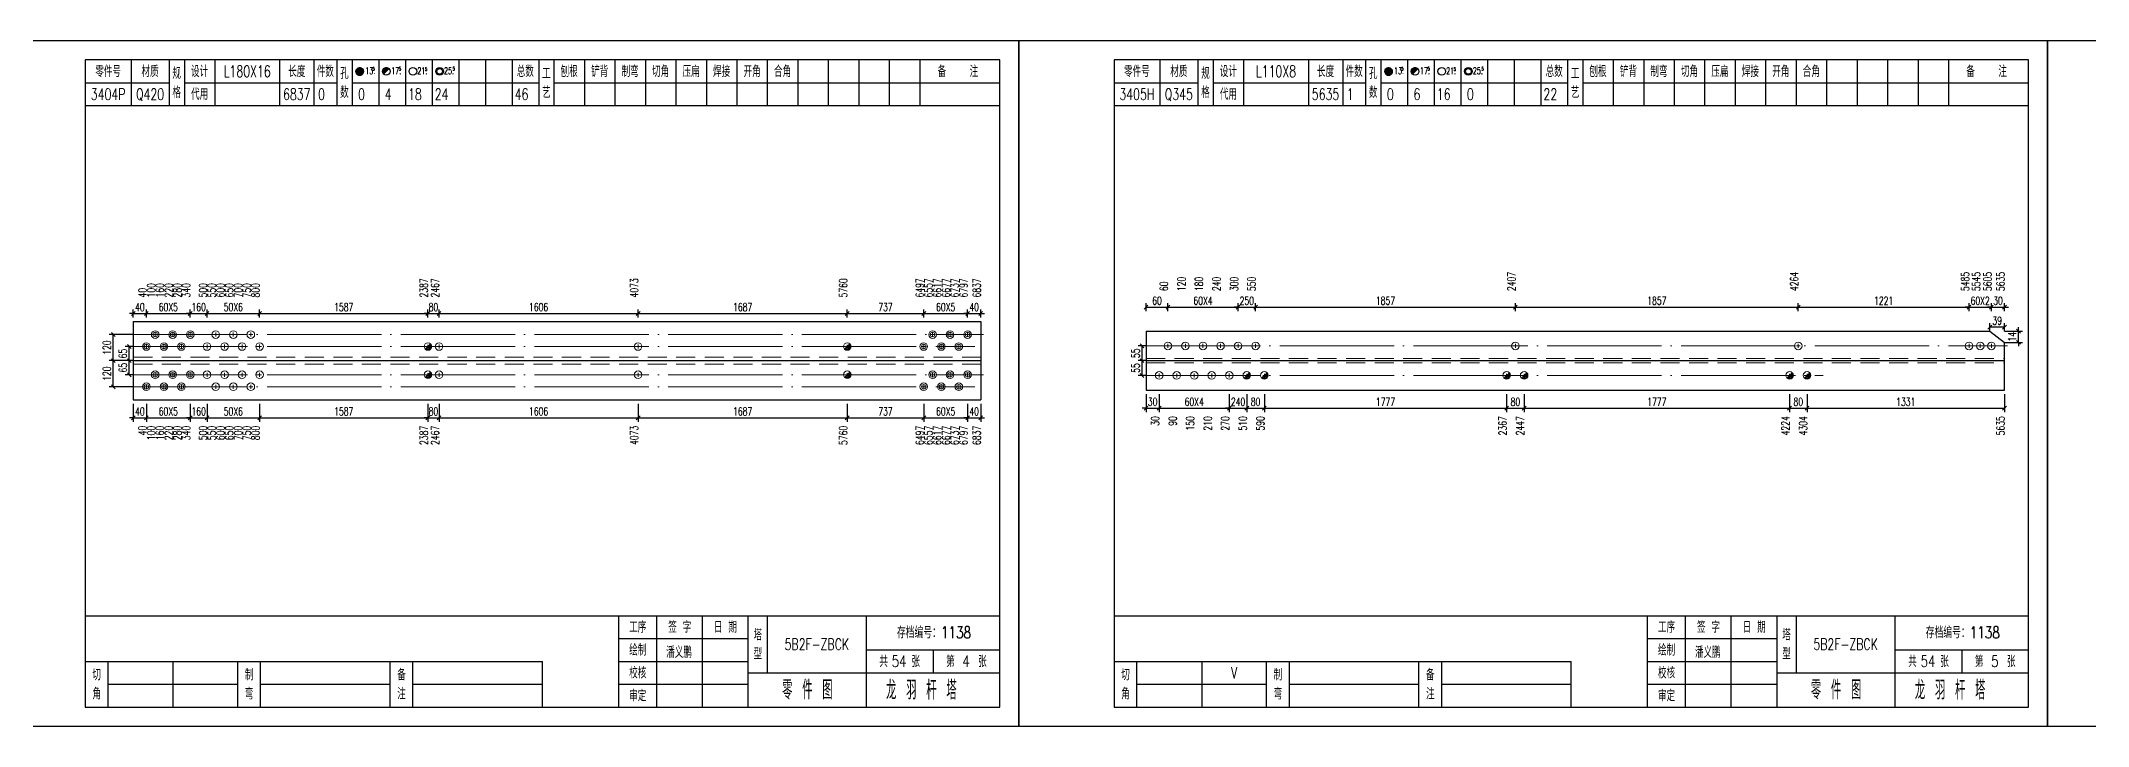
# Model space of a CAD drawing. Header units: millimetres. Extents: x 0 to 30240, y -10896 to -1348.
# Drawn here: x 823 to 1361, y -10896 to -10716 of the extents above; entities that cross this region are included whole.
import ezdxf
from ezdxf.enums import TextEntityAlignment as Align

# ---------------------------------------------------------------- set-up
doc = ezdxf.new("R2010")
doc.units = ezdxf.units.MM
doc.header["$LTSCALE"] = 20
doc.header["$PDMODE"] = 1
doc.linetypes.add('DASHDOT2X', pattern=[1.75, 1.5, -0.125, 0, -0.125])
doc.linetypes.add('HIDDEN', pattern=[0.375, 0.25, -0.125])
for name, color, linetype, lineweight in [('1', 7, 'Continuous', 25), ('11', 3, 'Continuous', 13), ('2', 1, 'HIDDEN', 13), ('5', 1, 'Continuous', 13), ('7', 2, 'DASHDOT2X', 13)]:
    doc.layers.add(name, color=color, linetype=linetype, lineweight=lineweight)
doc.styles.get("Standard").update_dxf_attribs({"font": 'simplex', "width": 0.7, "bigfont": 'gbhzfs.shx'})
doc.styles.add('SYMBOL_TXT', font='txt.shx', dxfattribs={"width": 0.6})
doc.styles.add('TITLE_TXT', font='simplex.shx', dxfattribs={"width": 0.75, "height": 2.5, "bigfont": 'gbhzfs.shx'})
doc.dimstyles.get("Standard").update_dxf_attribs({"dimtxt": 2.1, "dimasz": 1, "dimexe": 1.05, "dimexo": 0, "dimgap": 0.63, "dimtad": 1, "dimzin": 0, "dimdsep": 46, "dimtxsty": 'standard', "dimblk": 'OBLIQUE', "dimblk1": 'OBLIQUE', "dimblk2": 'OBLIQUE', "dimcen": 0.09, "dimadec": 0, "dimazin": 0, "dimtfac": 1, "dimtdec": 1, "dimtix": 1, "dimtmove": 0, "dimatfit": 3, "dimfxl": 0, "dimtolj": 1, "dimtzin": 0, "dimarcsym": 0})
pattern_1 = [(0, (-3, 0), (0, 0.0125), [])]

# ---------------------------------------------------------------- blocks, each defined once
blk = doc.blocks.new('M12_HOLE')
h = blk.add_hatch()
h.set_pattern_fill('LINE', scale=0.1, style=0)
h.set_pattern_definition(pattern_1)
h.paths.add_polyline_path([(-5, 0, 1), (-1, 0, 1)])
at = {"color": 7}
blk.add_circle((-3, 0), 2, dxfattribs=at)
at = {"color": 7, "attachment_point": 1, "style": 'SYMBOL_TXT'}
for s, insert, char_height, width in [('13\\f??|b0|i0|c0|p54;.', (-0.1, 2.1), 3.5, 5.707), ('5', (3.7, 2.3), 1.8, 2.931)]:
    blk.add_mtext(s, dxfattribs=dict(at, insert=insert, char_height=char_height, width=width))
blk = doc.blocks.new('M16_HOLE')
h = blk.add_hatch()
h.set_pattern_fill('LINE', scale=0.1, style=0)
h.set_pattern_definition(pattern_1)
h.paths.add_polyline_path([(-1.6, 1.4, 0.668179), (-5, 0, 0.198912), (-4.4, -1.4)])
at = {"color": 7}
blk.add_circle((-3, 0), 2, dxfattribs=at)
at = {"color": 7, "attachment_point": 1, "style": 'SYMBOL_TXT'}
for s, insert, char_height, width in [('17.', (-0.4, 2.1), 3.5, 6.316), ('5', (3.6, 2.3), 1.8, 1.822)]:
    blk.add_mtext(s, dxfattribs=dict(at, insert=insert, char_height=char_height, width=width))
blk = doc.blocks.new('M20_HOLE')
at = {"color": 7}
blk.add_circle((-3, 0), 2, dxfattribs=at)
at = {"color": 7, "attachment_point": 1, "style": 'SYMBOL_TXT'}
for s, insert, char_height, width in [('21.', (-0.7, 2), 3.5, 6.074), ('5', (3.3, 2), 1.8, 1.458)]:
    blk.add_mtext(s, dxfattribs=dict(at, insert=insert, char_height=char_height, width=width))
blk = doc.blocks.new('M24_HOLE')
at = {"color": 7}
for radius in [2, 1.5]:
    blk.add_circle((-3, 0), radius, dxfattribs=at)
at = {"color": 7, "attachment_point": 1, "style": 'SYMBOL_TXT'}
for s, insert, char_height, width in [('25.', (-0.7, 2.1), 3.5, 2.429), ('5', (3.9, 2.3), 1.8, 1.944)]:
    blk.add_mtext(s, dxfattribs=dict(at, insert=insert, char_height=char_height, width=width))
blk = doc.blocks.new('JgCard')
for p, q in [((270, 180), (0, 180)), ((0, 180), (0, 0)), ((270, 0), (270, 180)), ((265, 175), (25, 175)), ((25, 175), (25, 5)), ((37, 175), (37, 163)), ((47, 175), (47, 163)), ((51, 175), (51, 163)), ((59, 175), (59, 163)), ((76, 175), (76, 163)), ((85, 175), (85, 163)), ((91, 175), (91, 163)), ((95, 175), (95, 163)), ((102, 175), (102, 163)), ((109, 175), (109, 163)), ((116, 175), (116, 163)), ((123, 175), (123, 163)), ((130, 175), (130, 163)), ((137, 175), (137, 163)), ((144, 175), (144, 163)), ((148, 175), (148, 163)), ((156, 175), (156, 163)), ((164, 175), (164, 163)), ((172, 175), (172, 163)), ((180, 175), (180, 163)), ((188, 175), (188, 163)), ((196, 175), (196, 163)), ((204, 175), (204, 163)), ((212, 175), (212, 163)), ((220, 175), (220, 163)), ((228, 175), (228, 163)), ((236, 175), (236, 163)), ((244, 175), (244, 163)), ((265, 5), (265, 175)), ((25, 169), (47, 169)), ((51, 169), (91, 169)), ((95, 169), (144, 169)), ((148, 169), (265, 169)), ((25, 163), (265, 163)), ((25, 29), (265, 29)), ((165, 5), (165, 29)), ((175, 5), (175, 29)), ((187, 5), (187, 29)), ((199, 5), (199, 29)), ((204, 29), (204, 14)), ((230, 5), (230, 29)), ((165, 23), (199, 23)), ((25, 17), (145, 17)), ((31, 5), (31, 17)), ((48, 17), (48, 5)), ((65, 5), (65, 17)), ((71, 5), (71, 17)), ((105, 5), (105, 17)), ((111, 5), (111, 17)), ((145, 5), (145, 17)), ((165, 17), (199, 17)), ((230, 20), (265, 20)), ((247.5, 20), (247.5, 14)), ((31, 11), (65, 11)), ((71, 11), (105, 11)), ((111, 11), (145, 11)), ((165, 11), (199, 11)), ((199, 14), (265, 14)), ((0, 0), (270, 0)), ((25, 5), (265, 5))]:
    blk.add_line(p, q)
blk.add_lwpolyline([(96.03, 171.99, -1), (98.03, 171.99, -1)], format="xyb", close=True)
blk.add_point((145, 96))
at = {"xscale": 0.5, "yscale": 0.5, "zscale": 0.5}
for name, p in [('M12_HOLE', (98.53, 171.99)), ('M16_HOLE', (105.5, 172)), ('M20_HOLE', (112.5, 172)), ('M24_HOLE', (119.5, 172))]:
    blk.add_blockref(name, p, dxfattribs=at)
at = {"style": 'TITLE_TXT', "width": 0.75}
for s, height, p in [('存档编号：1138', 3.076, (238.02, 23.07)), ('潘义鹏', 3, (177.45, 17.91)), ('龙 羽 杆 塔', 5, (235.17, 6.97))]:
    blk.add_text(s, height=height, dxfattribs=at).set_placement(p)
at = {"attachment_point": 5, "style": 'TITLE_TXT'}
for s, insert, char_height, width in [('零件号', (31, 172), 3, 15), ('材质', (42, 172), 3, 8), ('设计', (55, 172), 3, 8), ('长度', (80.5, 172), 3, 8), ('件数', (88, 172), 3, 6), ('总数', (140.5, 172), 3, 7), ('工\\P艺', (146, 169), 3, 4), ('刨根', (152, 172), 3, 8), ('铲背', (160, 172), 3, 8), ('制弯', (168, 172), 3, 8), ('切角', (176, 172), 3, 8), ('压扁', (184, 172), 3, 8), ('焊接', (192, 172), 3, 8), ('开角', (200, 172), 3, 8), ('合角', (208, 172), 3, 8), ('备    注', (254, 172), 3, 22), ('规格', (49, 169), 3, 4), ('代用', (55, 166), 3, 8), ('孔数', (93, 169), 3, 4), ('工序', (170, 26), 3, 10), ('签 字', (181, 26), 3, 12), ('日 期', (193, 26), 3, 12), ('绘制', (170, 20), 3, 10), ('塔\\P型', (201.5, 21.5), 3, 5), ('共    张', (238.75, 17), 3, 17.5), ('第    张', (256.25, 17), 3, 17.5), ('切\\P角', (28, 11), 3, 6), ('制\\P弯', (68, 11), 3, 6), ('备\\P注', (108, 11), 3, 6), ('校核', (170, 14), 3, 10), ('零 件 图', (214.5, 9.5), 5, 31), ('审定', (170, 8), 3, 10)]:
    blk.add_mtext(s, dxfattribs=dict(at, insert=insert, char_height=char_height, width=width))
blk = doc.blocks.new('M24')
for p, q in [((-0.6, 0), (0.6, 0)), ((0, -0.6), (0, 0.6))]:
    blk.add_line(p, q)
for radius in [1, 0.6]:
    blk.add_circle((0, 0), radius)
blk = doc.blocks.new('M20')
for p, q in [((-0.5, 0), (0.5, 0)), ((0, -0.5), (0, 0.5))]:
    blk.add_line(p, q)
blk.add_circle((0, 0), 1)
blk = doc.blocks.new('M16')
for p, q in [((-0.71, -0.71), (0.71, 0.71)), ((-0.4, 0), (0.4, 0)), ((0, 0.4), (0, -0.4))]:
    blk.add_line(p, q)
blk.add_circle((0, 0), 1)
for radius in [0.8, 0.6, 0.4, 0.2]:
    blk.add_arc((0, 0), radius, 225, 45)
blk = doc.blocks.new('_Oblique')
at = {"color": 0, "linetype": 'ByBlock', "lineweight": -2}
blk.add_line((-0.5, -0.5), (0.5, 0.5), dxfattribs=at)
blk = doc.blocks.new('*D4257')
at = {"layer": '11', "color": 0, "lineweight": -2}
for p, q in [((847.6, -10814.85), (846.6, -10814.85)), ((847.6, -10811.18), (847.6, -10815.9)), ((847.6, -10814.85), (851.04, -10814.85)), ((851.04, -10811.18), (851.04, -10815.9)), ((851.04, -10814.85), (852.04, -10814.85))]:
    blk.add_line(p, q, dxfattribs=at)
at = {"layer": 'Defpoints', "color": 0}
for p in [(847.6, -10811.18), (851.04, -10811.18), (851.04, -10814.85)]:
    blk.add_point(p, dxfattribs=at)
at = {"layer": '11', "color": 0, "lineweight": -2}
blk.add_blockref('_Oblique', (847.6, -10814.85), dxfattribs=at)
at = {"layer": '11', "color": 0, "lineweight": -2, "rotation": 180}
blk.add_blockref('_Oblique', (851.04, -10814.85), dxfattribs=at)
at = {"layer": '11', "color": 0, "insert": (849.32, -10813.17), "char_height": 2.1, "attachment_point": 5}
blk.add_mtext('\\A1;40', dxfattribs=at)
blk = doc.blocks.new('*D4259')
at = {"layer": '11', "color": 0, "lineweight": -2}
for p, q in [((862.54, -10814.85), (861.54, -10814.85)), ((862.54, -10811.18), (862.54, -10815.9)), ((862.54, -10814.85), (866.95, -10814.85)), ((866.95, -10811.18), (866.95, -10815.9)), ((866.95, -10814.85), (867.95, -10814.85))]:
    blk.add_line(p, q, dxfattribs=at)
at = {"layer": 'Defpoints', "color": 0}
for p in [(862.54, -10811.18), (866.95, -10811.18), (866.95, -10814.85)]:
    blk.add_point(p, dxfattribs=at)
at = {"layer": '11', "color": 0, "lineweight": -2}
blk.add_blockref('_Oblique', (862.54, -10814.85), dxfattribs=at)
at = {"layer": '11', "color": 0, "lineweight": -2, "rotation": 180}
blk.add_blockref('_Oblique', (866.95, -10814.85), dxfattribs=at)
at = {"layer": '11', "color": 0, "insert": (864.75, -10813.17), "char_height": 2.1, "attachment_point": 5}
blk.add_mtext('\\A1;160', dxfattribs=at)
blk = doc.blocks.new('*D4262')
at = {"layer": '11', "color": 0, "lineweight": -2}
for p, q in [((924.91, -10814.85), (923.91, -10814.85)), ((924.91, -10811.18), (924.91, -10815.9)), ((924.91, -10814.85), (927.85, -10814.85)), ((927.85, -10811.18), (927.85, -10815.9)), ((927.85, -10814.85), (928.85, -10814.85))]:
    blk.add_line(p, q, dxfattribs=at)
at = {"layer": 'Defpoints', "color": 0}
for p in [(924.91, -10811.18), (927.85, -10811.18), (927.85, -10814.85)]:
    blk.add_point(p, dxfattribs=at)
at = {"layer": '11', "color": 0, "lineweight": -2}
blk.add_blockref('_Oblique', (924.91, -10814.85), dxfattribs=at)
at = {"layer": '11', "color": 0, "lineweight": -2, "rotation": 180}
blk.add_blockref('_Oblique', (927.85, -10814.85), dxfattribs=at)
at = {"layer": '11', "color": 0, "insert": (926.38, -10813.17), "char_height": 2.1, "attachment_point": 5}
blk.add_mtext('\\A1;80', dxfattribs=at)
blk = doc.blocks.new('*D4267')
at = {"layer": '11', "color": 0, "lineweight": -2}
for p, q in [((1066.56, -10814.85), (1065.56, -10814.85)), ((1066.56, -10811.18), (1066.56, -10815.9)), ((1066.56, -10814.85), (1070, -10814.85)), ((1070, -10811.18), (1070, -10815.9)), ((1070, -10814.85), (1071, -10814.85))]:
    blk.add_line(p, q, dxfattribs=at)
at = {"layer": 'Defpoints', "color": 0}
for p in [(1066.56, -10811.18), (1070, -10811.18), (1070, -10814.85)]:
    blk.add_point(p, dxfattribs=at)
at = {"layer": '11', "color": 0, "lineweight": -2}
blk.add_blockref('_Oblique', (1066.56, -10814.85), dxfattribs=at)
at = {"layer": '11', "color": 0, "lineweight": -2, "rotation": 180}
blk.add_blockref('_Oblique', (1070, -10814.85), dxfattribs=at)
at = {"layer": '11', "color": 0, "insert": (1068.28, -10813.17), "char_height": 2.1, "attachment_point": 5}
blk.add_mtext('\\A1;40', dxfattribs=at)
blk = doc.blocks.new('*D4268')
at = {"layer": '11', "color": 0, "lineweight": -2}
for p, q in [((847.6, -10787.45), (846.6, -10787.45)), ((847.6, -10788.5), (847.6, -10786.4)), ((847.6, -10787.45), (851.04, -10787.45)), ((851.04, -10788.5), (851.04, -10786.4)), ((851.04, -10787.45), (852.04, -10787.45))]:
    blk.add_line(p, q, dxfattribs=at)
at = {"layer": 'Defpoints', "color": 0}
for p in [(851.04, -10787.45), (847.6, -10788.5), (851.04, -10788.5)]:
    blk.add_point(p, dxfattribs=at)
at = {"layer": '11', "color": 0, "lineweight": -2}
blk.add_blockref('_Oblique', (847.6, -10787.45), dxfattribs=at)
at = {"layer": '11', "color": 0, "lineweight": -2, "rotation": 180}
blk.add_blockref('_Oblique', (851.04, -10787.45), dxfattribs=at)
at = {"layer": '11', "color": 0, "insert": (849.32, -10785.77), "char_height": 2.1, "attachment_point": 5}
blk.add_mtext('\\A1;40', dxfattribs=at)
blk = doc.blocks.new('*D4270')
at = {"layer": '11', "color": 0, "lineweight": -2}
for p, q in [((862.54, -10787.45), (861.54, -10787.45)), ((862.54, -10788.5), (862.54, -10786.4)), ((862.54, -10787.45), (866.95, -10787.45)), ((866.95, -10788.5), (866.95, -10786.4)), ((866.95, -10787.45), (867.95, -10787.45))]:
    blk.add_line(p, q, dxfattribs=at)
at = {"layer": 'Defpoints', "color": 0}
for p in [(866.95, -10787.45), (862.54, -10788.5), (866.95, -10788.5)]:
    blk.add_point(p, dxfattribs=at)
at = {"layer": '11', "color": 0, "lineweight": -2}
blk.add_blockref('_Oblique', (862.54, -10787.45), dxfattribs=at)
at = {"layer": '11', "color": 0, "lineweight": -2, "rotation": 180}
blk.add_blockref('_Oblique', (866.95, -10787.45), dxfattribs=at)
at = {"layer": '11', "color": 0, "insert": (864.75, -10785.77), "char_height": 2.1, "attachment_point": 5}
blk.add_mtext('\\A1;160', dxfattribs=at)
blk = doc.blocks.new('*D4273')
at = {"layer": '11', "color": 0, "lineweight": -2}
for p, q in [((924.91, -10787.45), (923.91, -10787.45)), ((924.91, -10788.5), (924.91, -10786.4)), ((924.91, -10787.45), (927.85, -10787.45)), ((927.85, -10788.5), (927.85, -10786.4)), ((927.85, -10787.45), (928.85, -10787.45))]:
    blk.add_line(p, q, dxfattribs=at)
at = {"layer": 'Defpoints', "color": 0}
for p in [(927.85, -10787.45), (924.91, -10788.5), (927.85, -10788.5)]:
    blk.add_point(p, dxfattribs=at)
at = {"layer": '11', "color": 0, "lineweight": -2}
blk.add_blockref('_Oblique', (924.91, -10787.45), dxfattribs=at)
at = {"layer": '11', "color": 0, "lineweight": -2, "rotation": 180}
blk.add_blockref('_Oblique', (927.85, -10787.45), dxfattribs=at)
at = {"layer": '11', "color": 0, "insert": (926.38, -10785.77), "char_height": 2.1, "attachment_point": 5}
blk.add_mtext('\\A1;80', dxfattribs=at)
blk = doc.blocks.new('*D4278')
at = {"layer": '11', "color": 0, "lineweight": -2}
for p, q in [((1066.56, -10787.45), (1065.56, -10787.45)), ((1066.56, -10788.5), (1066.56, -10786.4)), ((1066.56, -10787.45), (1070, -10787.45)), ((1070, -10788.5), (1070, -10786.4)), ((1070, -10787.45), (1071, -10787.45))]:
    blk.add_line(p, q, dxfattribs=at)
at = {"layer": 'Defpoints', "color": 0}
for p in [(1070, -10787.45), (1066.56, -10788.5), (1070, -10788.5)]:
    blk.add_point(p, dxfattribs=at)
at = {"layer": '11', "color": 0, "lineweight": -2}
blk.add_blockref('_Oblique', (1066.56, -10787.45), dxfattribs=at)
at = {"layer": '11', "color": 0, "lineweight": -2, "rotation": 180}
blk.add_blockref('_Oblique', (1070, -10787.45), dxfattribs=at)
at = {"layer": '11', "color": 0, "insert": (1068.28, -10785.77), "char_height": 2.1, "attachment_point": 5}
blk.add_mtext('\\A1;40', dxfattribs=at)
blk = doc.blocks.new('*D4283')
at = {"layer": '11', "color": 0, "lineweight": -2}
for p, q in [((1113.4, -10808.66), (1113.4, -10813.38)), ((1116.84, -10808.66), (1116.84, -10813.38)), ((1113.4, -10812.33), (1112.4, -10812.33)), ((1113.4, -10812.33), (1116.84, -10812.33)), ((1116.84, -10812.33), (1117.84, -10812.33))]:
    blk.add_line(p, q, dxfattribs=at)
at = {"layer": 'Defpoints', "color": 0}
for p in [(1113.4, -10808.66), (1116.84, -10808.66), (1116.84, -10812.33)]:
    blk.add_point(p, dxfattribs=at)
at = {"layer": '11', "color": 0, "lineweight": -2}
blk.add_blockref('_Oblique', (1113.4, -10812.33), dxfattribs=at)
at = {"layer": '11', "color": 0, "lineweight": -2, "rotation": 180}
blk.add_blockref('_Oblique', (1116.84, -10812.33), dxfattribs=at)
at = {"layer": '11', "color": 0, "insert": (1115.12, -10810.65), "char_height": 2.1, "attachment_point": 5}
blk.add_mtext('\\A1;30', dxfattribs=at)
blk = doc.blocks.new('*D4285')
at = {"layer": '11', "color": 0, "lineweight": -2}
for p, q in [((1135.24, -10808.66), (1135.24, -10813.38)), ((1139.84, -10808.66), (1139.84, -10813.38)), ((1135.24, -10812.33), (1134.24, -10812.33)), ((1135.24, -10812.33), (1139.84, -10812.33)), ((1139.84, -10812.33), (1140.84, -10812.33))]:
    blk.add_line(p, q, dxfattribs=at)
at = {"layer": 'Defpoints', "color": 0}
for p in [(1135.24, -10808.66), (1139.84, -10808.66), (1139.84, -10812.33)]:
    blk.add_point(p, dxfattribs=at)
at = {"layer": '11', "color": 0, "lineweight": -2}
blk.add_blockref('_Oblique', (1135.24, -10812.33), dxfattribs=at)
at = {"layer": '11', "color": 0, "lineweight": -2, "rotation": 180}
blk.add_blockref('_Oblique', (1139.84, -10812.33), dxfattribs=at)
at = {"layer": '11', "color": 0, "insert": (1137.54, -10810.65), "char_height": 2.1, "attachment_point": 5}
blk.add_mtext('\\A1;240', dxfattribs=at)
blk = doc.blocks.new('*D4294')
at = {"layer": '11', "color": 0, "lineweight": -2}
for p, q in [((1137.54, -10785.77), (1136.54, -10785.77)), ((1137.54, -10786.82), (1137.54, -10784.72)), ((1137.54, -10785.77), (1142.14, -10785.77)), ((1142.14, -10786.82), (1142.14, -10784.72)), ((1142.14, -10785.77), (1143.14, -10785.77))]:
    blk.add_line(p, q, dxfattribs=at)
at = {"layer": 'Defpoints', "color": 0}
for p in [(1137.54, -10786.82), (1142.14, -10785.77), (1142.14, -10786.82)]:
    blk.add_point(p, dxfattribs=at)
at = {"layer": '11', "color": 0, "lineweight": -2}
blk.add_blockref('_Oblique', (1137.54, -10785.77), dxfattribs=at)
at = {"layer": '11', "color": 0, "lineweight": -2, "rotation": 180}
blk.add_blockref('_Oblique', (1142.14, -10785.77), dxfattribs=at)
at = {"layer": '11', "color": 0, "insert": (1139.84, -10784.09), "char_height": 2.1, "attachment_point": 5}
blk.add_mtext('\\A1;250', dxfattribs=at)
blk = doc.blocks.new('*D4298')
at = {"layer": '11', "color": 0, "lineweight": -2}
for p, q in [((1329.38, -10785.77), (1328.38, -10785.77)), ((1329.38, -10786.82), (1329.38, -10784.72)), ((1329.38, -10785.77), (1335.26, -10785.77)), ((1335.26, -10786.82), (1335.26, -10784.72)), ((1335.26, -10785.77), (1336.26, -10785.77))]:
    blk.add_line(p, q, dxfattribs=at)
at = {"layer": 'Defpoints', "color": 0}
for p in [(1329.38, -10786.82), (1335.26, -10785.77), (1335.26, -10786.82)]:
    blk.add_point(p, dxfattribs=at)
at = {"layer": '11', "color": 0, "lineweight": -2}
blk.add_blockref('_Oblique', (1329.38, -10785.77), dxfattribs=at)
at = {"layer": '11', "color": 0, "lineweight": -2, "rotation": 180}
blk.add_blockref('_Oblique', (1335.26, -10785.77), dxfattribs=at)
at = {"layer": '11', "color": 0, "insert": (1332.32, -10784.09), "char_height": 2.1, "attachment_point": 5}
blk.add_mtext('\\A1;60X2', dxfattribs=at)
blk = doc.blocks.new('*D4299')
at = {"layer": '11', "color": 0, "lineweight": -2}
for p, q in [((1335.26, -10785.77), (1334.26, -10785.77)), ((1335.26, -10786.82), (1335.26, -10784.72)), ((1335.26, -10785.77), (1338.7, -10785.77)), ((1338.7, -10786.82), (1338.7, -10784.72)), ((1338.7, -10785.77), (1339.7, -10785.77))]:
    blk.add_line(p, q, dxfattribs=at)
at = {"layer": 'Defpoints', "color": 0}
for p in [(1335.26, -10786.82), (1338.7, -10785.77), (1338.7, -10786.82)]:
    blk.add_point(p, dxfattribs=at)
at = {"layer": '11', "color": 0, "lineweight": -2}
blk.add_blockref('_Oblique', (1335.26, -10785.77), dxfattribs=at)
at = {"layer": '11', "color": 0, "lineweight": -2, "rotation": 180}
blk.add_blockref('_Oblique', (1338.7, -10785.77), dxfattribs=at)
at = {"layer": '11', "color": 0, "insert": (1336.98, -10784.09), "char_height": 2.1, "attachment_point": 5}
blk.add_mtext('\\A1;30', dxfattribs=at)
blk = doc.blocks.new('*D4300')
at = {"layer": '11', "color": 0, "lineweight": -2}
for p, q in [((1338.7, -10792.07), (1343.42, -10792.07)), ((1342.38, -10792.07), (1342.38, -10791.07)), ((1342.38, -10795.03), (1342.38, -10792.07)), ((1338.7, -10795.03), (1343.42, -10795.03)), ((1342.38, -10795.03), (1342.38, -10796.03))]:
    blk.add_line(p, q, dxfattribs=at)
at = {"layer": 'Defpoints', "color": 0}
for p in [(1338.7, -10792.07), (1342.38, -10792.07), (1338.7, -10795.03)]:
    blk.add_point(p, dxfattribs=at)
at = {"layer": '11', "color": 0, "lineweight": -2}
for p, rotation in [((1342.38, -10792.07), 270), ((1342.38, -10795.03), 90)]:
    blk.add_blockref('_Oblique', p, dxfattribs=dict(at, rotation=rotation))
at = {"layer": '11', "color": 0, "insert": (1340.7, -10793.55), "char_height": 2.1, "attachment_point": 5, "rotation": 90}
blk.add_mtext('\\A1;14', dxfattribs=at)
blk = doc.blocks.new('*D4301')
at = {"layer": '11', "color": 0, "lineweight": -2}
for p, q in [((1334.84, -10792.07), (1334.84, -10789.97)), ((1338.7, -10791.02), (1334.84, -10791.02)), ((1338.7, -10792.07), (1338.7, -10789.97))]:
    blk.add_line(p, q, dxfattribs=at)
at = {"layer": 'Defpoints', "color": 0}
for p in [(1334.84, -10791.02), (1334.84, -10792.07), (1338.7, -10792.07)]:
    blk.add_point(p, dxfattribs=at)
at = {"layer": '11', "color": 0, "lineweight": -2, "rotation": 180}
blk.add_blockref('_Oblique', (1334.84, -10791.02), dxfattribs=at)
at = {"layer": '11', "color": 0, "lineweight": -2}
blk.add_blockref('_Oblique', (1338.7, -10791.02), dxfattribs=at)
at = {"layer": '11', "color": 0, "insert": (1336.77, -10789.34), "char_height": 2.1, "attachment_point": 5}
blk.add_mtext('\\A1;39', dxfattribs=at)

msp = doc.modelspace()

# ---------------------------------------------------------------- linework, layer by layer
at = {"layer": '1'}
for p, q in [((847.6, -10789.546), (847.6, -10810.126)), ((847.6, -10789.546), (1070, -10789.546)), ((1070, -10789.546), (1070, -10810.126)), ((1113.4, -10792.066), (1113.4, -10807.606)), ((1113.4, -10792.066), (1334.837, -10792.066)), ((1334.837, -10792.066), (1338.7, -10795.033)), ((1338.7, -10799.836), (1338.7, -10795.033)), ((847.6, -10799.836), (1070, -10799.836)), ((1113.4, -10799.836), (1338.7, -10799.836)), ((1338.7, -10807.606), (1338.7, -10799.836)), ((1113.4, -10807.606), (1338.7, -10807.606)), ((847.6, -10810.126), (1070, -10810.126))]:
    msp.add_line(p, q, dxfattribs=at)
at = {"layer": '2'}
for p, q in [((847.6, -10798.921), (1070, -10798.921)), ((847.6, -10800.751), (1070, -10800.751)), ((1113.4, -10799.271), (1338.7, -10799.271)), ((1113.4, -10800.401), (1338.7, -10800.401))]:
    msp.add_line(p, q, dxfattribs=at)
at = {"layer": '7'}
for p, q in [((847.6, -10792.976), (1070.76, -10792.976)), ((847.6, -10796.12), (1068.46, -10796.12)), ((1113.4, -10795.951), (1339.46, -10795.951)), ((847.6, -10803.552), (1070.76, -10803.552)), ((1113.4, -10803.721), (1291.074, -10803.721)), ((847.6, -10806.696), (1068.46, -10806.696))]:
    msp.add_line(p, q, dxfattribs=at)

# ---------------------------------------------------------------- block references
at = {"layer": '1'}
for p in [(810, -10895.836), (1080, -10895.836), (1350, -10895.836)]:
    msp.add_blockref('JgCard', p, dxfattribs=at)
at = {"layer": '5'}
for name, p in [('M24', (853.34, -10792.976)), ('M24', (857.94, -10792.976)), ('M24', (862.54, -10792.976)), ('M20', (869.25, -10792.976)), ('M20', (873.85, -10792.976)), ('M20', (878.45, -10792.976)), ('M24', (1057.36, -10792.976)), ('M24', (1061.96, -10792.976)), ('M24', (1066.56, -10792.976)), ('M24', (851.04, -10796.12)), ('M24', (855.64, -10796.12)), ('M24', (860.24, -10796.12)), ('M20', (866.95, -10796.12)), ('M20', (871.55, -10796.12)), ('M20', (876.15, -10796.12)), ('M20', (880.75, -10796.12)), ('M16', (924.911, -10796.12)), ('M20', (927.851, -10796.12)), ('M20', (980.093, -10796.12)), ('M16', (1034.97, -10796.12)), ('M24', (1055.06, -10796.12)), ('M24', (1059.66, -10796.12)), ('M24', (1064.26, -10796.12)), ('M20', (1119.14, -10795.951)), ('M20', (1123.74, -10795.951)), ('M20', (1128.34, -10795.951)), ('M20', (1132.94, -10795.951)), ('M20', (1137.54, -10795.951)), ('M20', (1142.14, -10795.951)), ('M20', (1210.332, -10795.951)), ('M20', (1284.574, -10795.951)), ('M20', (1329.38, -10795.951)), ('M20', (1332.32, -10795.951)), ('M20', (1335.26, -10795.951)), ('M24', (853.34, -10803.552)), ('M24', (857.94, -10803.552)), ('M24', (862.54, -10803.552)), ('M20', (866.95, -10803.552)), ('M20', (871.55, -10803.552)), ('M20', (876.15, -10803.552)), ('M20', (880.75, -10803.552)), ('M16', (924.911, -10803.552)), ('M20', (927.851, -10803.552)), ('M20', (980.093, -10803.552)), ('M16', (1034.97, -10803.552)), ('M24', (1057.36, -10803.552)), ('M24', (1061.96, -10803.552)), ('M24', (1066.56, -10803.552)), ('M20', (1116.84, -10803.721)), ('M20', (1121.44, -10803.721)), ('M20', (1126.04, -10803.721)), ('M20', (1130.64, -10803.721)), ('M20', (1135.24, -10803.721)), ('M16', (1139.84, -10803.721)), ('M16', (1144.44, -10803.721)), ('M16', (1208.032, -10803.721)), ('M16', (1212.632, -10803.721)), ('M16', (1282.274, -10803.721)), ('M16', (1286.874, -10803.721)), ('M24', (851.04, -10806.696)), ('M24', (855.64, -10806.696)), ('M24', (860.24, -10806.696)), ('M20', (869.25, -10806.696)), ('M20', (873.85, -10806.696)), ('M20', (878.45, -10806.696)), ('M24', (1055.06, -10806.696)), ('M24', (1059.66, -10806.696)), ('M24', (1064.26, -10806.696))]:
    msp.add_blockref(name, p, dxfattribs=at)

# ---------------------------------------------------------------- texts
at = {"style": 'TITLE_TXT', "width": 0.75}
for s, p in [('54', (1046.667, -10880.296)), ('4', (1065.194, -10880.299)), ('54', (1316.667, -10880.296)), ('5', (1335.194, -10880.299))]:
    msp.add_text(s, height=3, dxfattribs=at).set_placement(p)
at = {"layer": '1', "width": 0.7}
for s, p in [('L180X16', (877.5, -10723.836)), ('L110X8', (1147.5, -10723.836)), ('3404P', (841, -10729.836)), ('Q420', (852, -10729.836)), ('6837', (890.5, -10729.836)), ('0', (897, -10729.836)), ('0', (907.5, -10729.836)), ('4', (914.5, -10729.836)), ('18', (921.5, -10729.836)), ('24', (928.5, -10729.836)), ('46', (949.5, -10729.836)), ('3405H', (1111, -10729.836)), ('Q345', (1122, -10729.836)), ('5635', (1160.5, -10729.836)), ('1', (1167, -10729.836)), ('0', (1177.5, -10729.836)), ('6', (1184.5, -10729.836)), ('16', (1191.5, -10729.836)), ('0', (1198.5, -10729.836)), ('22', (1219.5, -10729.836)), ('V', (1136.5, -10881.836))]:
    msp.add_text(s, height=3, dxfattribs=at).set_placement(p, align=Align.MIDDLE_CENTER)
for s, p in [('2407', (1210.332, -10781.566)), ('4264', (1284.574, -10781.566)), ('5485', (1329.398, -10781.566)), ('5545', (1332.338, -10781.566)), ('5605', (1335.302, -10781.566)), ('5635', (1338.7, -10781.566)), ('40', (851.04, -10783.246)), ('100', (853.34, -10783.246)), ('160', (855.64, -10783.246)), ('220', (857.94, -10783.246)), ('280', (860.24, -10783.246)), ('340', (862.54, -10783.246)), ('500', (866.95, -10783.246)), ('550', (869.25, -10783.246)), ('600', (871.55, -10783.246)), ('650', (873.85, -10783.246)), ('700', (876.15, -10783.246)), ('750', (878.45, -10783.246)), ('800', (880.75, -10783.246)), ('2387', (924.899, -10783.246)), ('2467', (927.84, -10783.246)), ('4073', (980.107, -10783.246)), ('5760', (1034.974, -10783.246)), ('6497', (1055.056, -10783.246)), ('6557', (1057.354, -10783.246)), ('6617', (1059.654, -10783.246)), ('6677', (1061.954, -10783.246)), ('6737', (1064.254, -10783.246)), ('6797', (1066.554, -10783.246)), ('6837', (1070, -10783.246)), ('60', (1119.14, -10781.566)), ('120', (1123.74, -10781.566)), ('180', (1128.34, -10781.566)), ('240', (1132.94, -10781.566)), ('300', (1137.54, -10781.566)), ('550', (1142.14, -10781.566))]:
    msp.add_text(s, height=2.1, rotation=90, dxfattribs=at).set_placement(p)
for s, p in [('30', (1116.84, -10814.431)), ('90', (1121.44, -10814.431)), ('150', (1126.04, -10814.431)), ('210', (1130.64, -10814.431)), ('270', (1135.24, -10814.431)), ('510', (1139.84, -10814.431)), ('590', (1144.44, -10814.431)), ('2367', (1208.032, -10814.431)), ('2447', (1212.632, -10814.431)), ('4224', (1282.274, -10814.431)), ('4304', (1286.874, -10814.431)), ('5635', (1338.7, -10814.431)), ('40', (851.04, -10816.951)), ('100', (853.34, -10816.951)), ('160', (855.64, -10816.951)), ('220', (857.94, -10816.951)), ('280', (860.24, -10816.951)), ('340', (862.54, -10816.951)), ('500', (866.95, -10816.951)), ('550', (869.25, -10816.951)), ('600', (871.55, -10816.951)), ('650', (873.85, -10816.951)), ('700', (876.15, -10816.951)), ('750', (878.45, -10816.951)), ('800', (880.75, -10816.951)), ('2387', (924.899, -10816.951)), ('2467', (927.84, -10816.951)), ('4073', (980.107, -10816.951)), ('5760', (1034.974, -10816.951)), ('6497', (1055.056, -10816.951)), ('6557', (1057.354, -10816.951)), ('6617', (1059.654, -10816.951)), ('6677', (1061.954, -10816.951)), ('6737', (1064.254, -10816.951)), ('6797', (1066.554, -10816.951)), ('6837', (1070, -10816.951))]:
    msp.add_text(s, height=2.1, rotation=90, dxfattribs=at).set_placement(p, align=Align.RIGHT)
at = {"layer": '1', "char_height": 3, "width": 26, "attachment_point": 5}
for insert in [(1027, -10874.336), (1297, -10874.336)]:
    msp.add_mtext('5B2F-ZBCK', dxfattribs=dict(at, insert=insert))

# ---------------------------------------------------------------- dimensions: what is measured, and where the dimension line sits
at = {"layer": '1'}
for base, p1, p2, text in [((842.35, -10792.976), (847.55, -10799.836), (847.55, -10792.976), '120'), ((846.55, -10796.12), (847.55, -10799.836), (847.55, -10796.12), '65'), ((1112.35, -10795.951), (1113.35, -10799.836), (1113.35, -10795.951), '55'), ((842.35, -10799.836), (847.55, -10806.696), (847.55, -10799.836), '120'), ((846.55, -10799.836), (847.55, -10803.552), (847.55, -10799.836), '65'), ((1112.35, -10799.836), (1113.35, -10803.721), (1113.35, -10799.836), '55')]:
    msp.add_linear_dim(base=base, p1=p1, p2=p2, angle=90, text=text, dimstyle='standard', dxfattribs=at).render()
at = {"layer": '11'}
for base, p1, p2, text in [((1119.14, -10785.766), (1113.4, -10786.816), (1119.14, -10786.816), '60'), ((1137.54, -10785.766), (1119.14, -10786.816), (1137.54, -10786.816), '60X4'), ((1210.332, -10785.766), (1142.14, -10786.816), (1210.332, -10786.816), '1857'), ((1284.574, -10785.766), (1210.332, -10786.816), (1284.574, -10786.816), '1857'), ((1329.38, -10785.766), (1284.574, -10786.816), (1329.38, -10786.816), '1221'), ((862.54, -10787.446), (851.04, -10788.496), (862.54, -10788.496), '60X5'), ((880.75, -10787.446), (866.95, -10788.496), (880.75, -10788.496), '50X6'), ((924.911, -10787.446), (880.75, -10788.496), (924.911, -10788.496), '1587'), ((980.093, -10787.446), (927.851, -10788.496), (980.093, -10788.496), '1606'), ((1034.97, -10787.446), (980.093, -10788.496), (1034.97, -10788.496), '1687'), ((1055.06, -10787.446), (1034.97, -10788.496), (1055.06, -10788.496), '737'), ((1066.56, -10787.446), (1055.06, -10788.496), (1066.56, -10788.496), '60X5'), ((1135.24, -10812.331), (1116.84, -10808.656), (1135.24, -10808.656), '60X4'), ((1144.44, -10812.331), (1139.84, -10808.656), (1144.44, -10808.656), '80'), ((1208.032, -10812.331), (1144.44, -10808.656), (1208.032, -10808.656), '1777'), ((1212.632, -10812.331), (1208.032, -10808.656), (1212.632, -10808.656), '80'), ((1282.274, -10812.331), (1212.632, -10808.656), (1282.274, -10808.656), '1777'), ((1286.874, -10812.331), (1282.274, -10808.656), (1286.874, -10808.656), '80'), ((1338.7, -10812.331), (1286.874, -10808.656), (1338.7, -10808.656), '1331'), ((862.54, -10814.851), (851.04, -10811.176), (862.54, -10811.176), '60X5'), ((880.75, -10814.851), (866.95, -10811.176), (880.75, -10811.176), '50X6'), ((924.911, -10814.851), (880.75, -10811.176), (924.911, -10811.176), '1587'), ((980.093, -10814.851), (927.851, -10811.176), (980.093, -10811.176), '1606'), ((1034.97, -10814.851), (980.093, -10811.176), (1034.97, -10811.176), '1687'), ((1055.06, -10814.851), (1034.97, -10811.176), (1055.06, -10811.176), '737'), ((1066.56, -10814.851), (1055.06, -10811.176), (1066.56, -10811.176), '60X5')]:
    msp.add_linear_dim(base=base, p1=p1, p2=p2, text=text, dimstyle='standard', dxfattribs=at).render()
for base, p1, p2, text, picture, middle in [((1142.14, -10785.766), (1137.54, -10786.816), (1142.14, -10786.816), '250', '*D4294', (1139.84, -10784.086)), ((1335.26, -10785.766), (1329.38, -10786.816), (1335.26, -10786.816), '60X2', '*D4298', (1332.32, -10784.086)), ((1338.7, -10785.766), (1335.26, -10786.816), (1338.7, -10786.816), '30', '*D4299', (1336.98, -10784.086)), ((851.04, -10787.446), (847.6, -10788.496), (851.04, -10788.496), '40', '*D4268', (849.32, -10785.766)), ((866.95, -10787.446), (862.54, -10788.496), (866.95, -10788.496), '160', '*D4270', (864.745, -10785.766)), ((927.851, -10787.446), (924.911, -10788.496), (927.851, -10788.496), '80', '*D4273', (926.381, -10785.766)), ((1070, -10787.446), (1066.56, -10788.496), (1070, -10788.496), '40', '*D4278', (1068.28, -10785.766)), ((1334.837, -10791.016), (1338.7, -10792.066), (1334.837, -10792.066), '39', '*D4301', (1336.769, -10789.336)), ((1116.84, -10812.331), (1113.4, -10808.656), (1116.84, -10808.656), '30', '*D4283', (1115.12, -10810.651)), ((1139.84, -10812.331), (1135.24, -10808.656), (1139.84, -10808.656), '240', '*D4285', (1137.54, -10810.651)), ((851.04, -10814.851), (847.6, -10811.176), (851.04, -10811.176), '40', '*D4257', (849.32, -10813.171)), ((866.95, -10814.851), (862.54, -10811.176), (866.95, -10811.176), '160', '*D4259', (864.745, -10813.171)), ((927.851, -10814.851), (924.911, -10811.176), (927.851, -10811.176), '80', '*D4262', (926.381, -10813.171)), ((1070, -10814.851), (1066.56, -10811.176), (1070, -10811.176), '40', '*D4267', (1068.28, -10813.171))]:
    dim = msp.add_linear_dim(base=base, p1=p1, p2=p2, text=text, dimstyle='standard', dxfattribs=at)
    dim.commit()
    dim.dimension.update_dxf_attribs({"geometry": picture, "text_midpoint": middle})
dim = msp.add_linear_dim(base=(1342.375, -10792.066), p1=(1338.7, -10795.033), p2=(1338.7, -10792.066), angle=90, text='14', dimstyle='standard', dxfattribs=at)
dim.commit()
dim.dimension.update_dxf_attribs({"geometry": '*D4300', "text_midpoint": (1340.695, -10793.549)})

doc.saveas('drawing.dxf')
